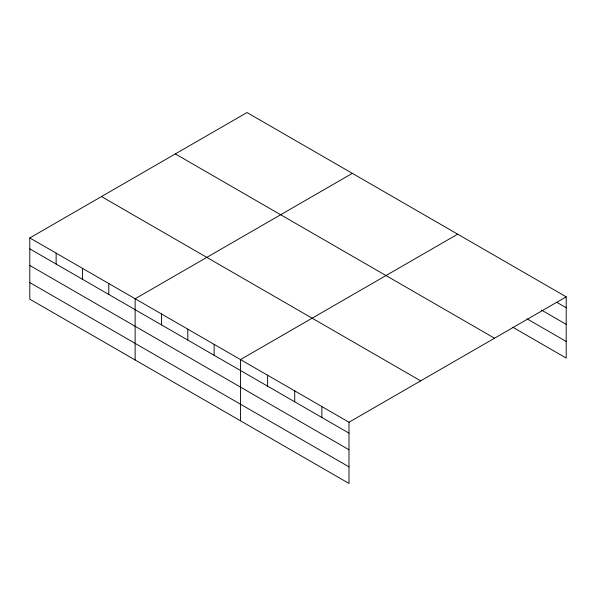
<?xml version="1.0" encoding="UTF-8"?>
<svg xmlns="http://www.w3.org/2000/svg" width="596" height="596" viewBox="0 0 596 596"><rect width="100%" height="100%" fill="white"/><g stroke="black" fill="none" stroke-linecap="round" stroke-linejoin="round"><path stroke-width="0.89" d="M348.995 449.749L348.995 422.229L29.8 237.938L29.8 299.17L348.995 483.46L348.995 449.749L29.8 265.458M512.731 327.189L566.2 358.062L566.2 296.83L247.005 112.54L29.8 237.938M352.34 173.354L135.136 298.76L135.136 359.984M457.676 234.168L240.471 359.574L240.471 420.798M348.995 422.229L566.2 296.83M556.627 302.217L566.2 307.745M541.459 310.069L566.2 324.351M527.095 318.882L566.2 341.456M175.328 153.924L494.524 338.208M101.476 196.561L420.672 380.844M29.8 248.86L348.995 433.143M29.8 282.571L348.995 466.854M321.87 406.561L321.87 417.483M294.737 390.902L294.737 401.816M267.604 375.234L267.604 386.156M214.135 344.369L214.135 355.283M187.8 329.163L187.8 340.078M161.471 313.958L161.471 324.88M108.8 283.554L108.8 294.469M82.464 268.349L82.464 279.263M56.136 253.144L56.136 264.065"/></g></svg>
